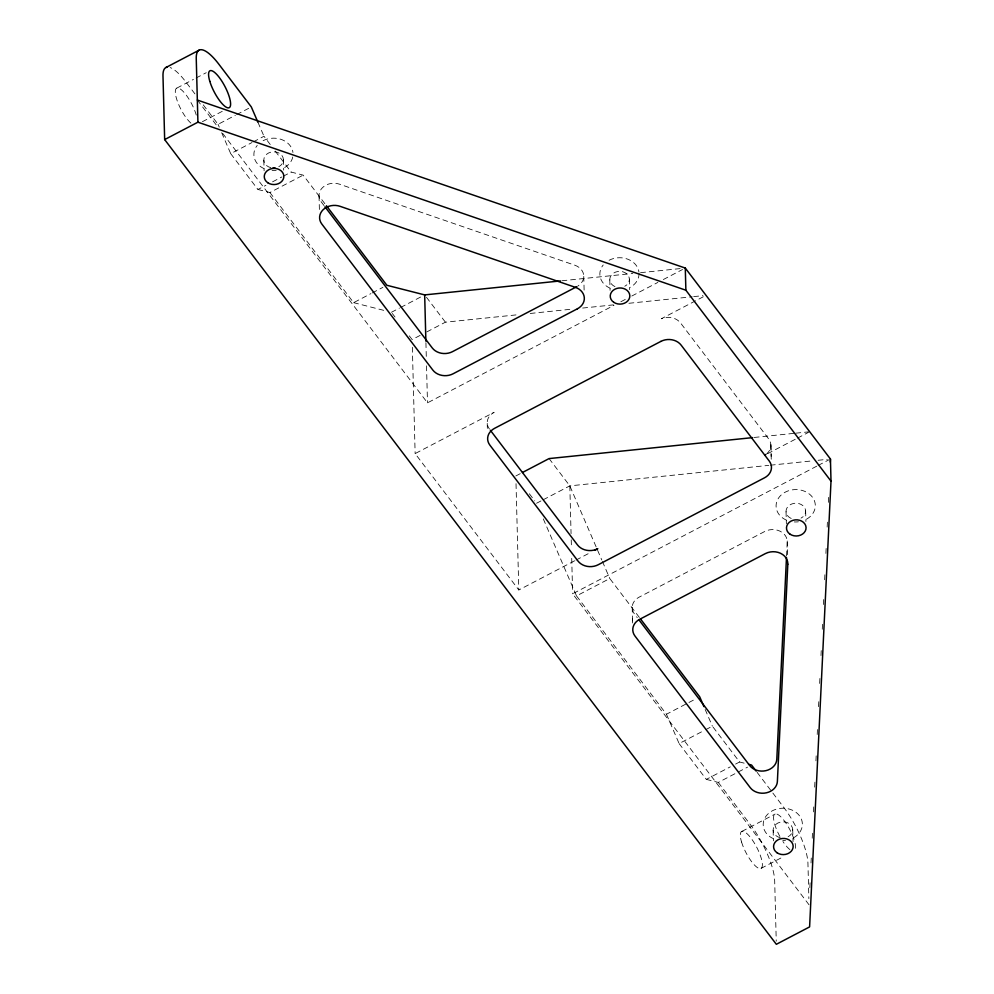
<?xml version="1.0" encoding="UTF-8"?>
<svg xmlns="http://www.w3.org/2000/svg" width="994" height="994" viewBox="0 0 994 994"><rect width="100%" height="100%" fill="white"/><g stroke="black" fill="none" stroke-linecap="round" stroke-linejoin="round"><path stroke-width="0.75" stroke-dasharray="4.97 3.73" d="M786.565 555.919L787.236 542.053A14.699 12.127 -1.5 0 0 779.93 531.144A14.699 12.127 -1.5 0 0 764.771 531.467L639.117 597.158A14.699 12.127 -1.5 0 0 634.42 613.907L637.229 617.609M809.837 887.741L810.135 881.554M811.029 862.978L811.328 856.791M812.222 838.215L812.595 830.475M813.477 811.899L813.85 804.171M814.67 787.136L815.043 779.408M815.937 760.832L816.31 753.092M817.205 734.516L817.577 726.776M818.534 706.659L818.832 700.472M819.652 683.437L820.025 675.696M820.994 655.58L821.292 649.393M822.262 629.264L822.547 623.076M823.442 604.501L823.74 598.313M824.635 579.738L825.008 571.997M825.902 553.434L826.275 545.694M827.157 527.118L827.53 519.377M828.35 502.355L828.723 494.614M176.82 88.093L193.445 79.396M196.004 78.054L206.243 72.699M202.403 121.703L222.88 111.005M203.248 104.842L218.059 124.325L235.354 115.292M236.696 114.596L248.662 108.334M221.674 132.711L230.72 153.672L252.004 142.54M253.333 141.844L263.982 136.277L270.554 144.925M230.72 153.672L257.931 189.481L265.92 185.306M272.567 181.827L281.886 176.957M283.215 176.261L291.192 172.086L303.17 175.13L325.485 204.503M257.931 189.481L269.896 192.525L303.17 175.13M269.896 192.525L353.615 302.661L370.911 293.628M372.241 292.932L382.889 287.365M391.412 312.302L399.389 308.128M400.719 307.432L422.015 296.299M420.127 335.4L412.15 339.575L408.534 334.829M426.774 331.921L445.411 322.193L517.886 314.725M222.706 133.42L427.495 402.843L613.981 305.344M620.84 301.754L626.332 298.896M631.811 296.026L657.866 282.408M663.346 279.538L682.543 269.498M703.317 296.759L661.345 318.751A14.699 12.127 -1.5 0 1 680.542 322.963L768.66 438.901A14.699 12.127 -1.5 0 1 766.784 453.736M574.644 560.79L518.806 589.989L415.132 453.599L494.13 412.299A14.699 12.127 -1.5 0 0 489.433 429.048M515.824 475.977L521.142 473.194M536.549 503.25L541.879 500.467M543.209 499.771L569.823 485.867L768.747 465.366M576.011 560.082L589.628 552.962M809.017 904.776L572.643 593.791L816.72 466.186M818.087 465.465L829.058 459.737M543.32 518.93L576.52 595.915L609.782 578.52L639.763 617.957M576.52 595.915L666.452 714.239L695.725 698.931M666.452 714.239L679.113 743.574L704.398 730.354M705.728 729.658L712.375 726.179L739.586 761.988L745.575 763.516M679.113 743.574L706.324 779.383L730.279 766.859M735.597 764.075L739.586 761.988M706.324 779.383L718.289 782.427L736.927 772.686M738.256 771.99L747.563 767.132M741.847 831.431L775.109 814.049M761.044 868.396L784.067 856.356M767.679 453.662L796.144 438.814M797.499 438.106L808.346 432.44M561.921 280.768L632.855 273.462M640.571 272.667L680.666 268.542M530.224 313.458L571.861 309.159M582.658 308.053L613.497 304.872M628.916 303.282L692.147 296.771M693.688 296.61L702.944 295.665M754.185 437.459L794.281 433.322M795.821 433.173L809.7 431.744M770.288 465.217L811.924 460.918M818.099 460.284L827.356 459.34M353.615 302.661L385.597 310.824M426.476 297.281L445.411 322.193M549.086 458.582L569.823 485.867L601.792 559.995M757.117 772.35L771.928 791.833M772.847 793.05L783.955 807.662A44.096 12.723 62.4 0 1 807.936 863.252L808.867 898.626M324.044 205.584L321.236 201.894A14.699 12.127 -1.5 0 1 322.553 187.58A14.699 12.127 -1.5 0 1 339.488 184.176L574.843 265.212A14.699 12.127 -1.5 0 1 583.664 274.853A14.699 12.127 -1.5 0 1 577.862 286.061M275.239 151.1L291.192 172.086M392.307 313.483L395.016 317.049M529.342 493.757L534.747 500.877M194.923 93.883L185.667 81.707A44.096 12.723 62.4 0 0 170.173 67.555M718.289 782.427L750.694 825.057A44.096 12.711 62.4 0 1 774.674 880.647L776.252 941.194M197.346 100.046L218.009 127.232M705.144 709.418L712.375 726.179M602.401 561.411L609.782 578.52M257.955 122.312L263.982 136.277M218.059 124.325L219.264 127.12M770.884 445.56L771.245 459.34M632.196 607.247L632.606 623.201M805.637 510.953L805.91 521.515M787.223 540.997L787.608 555.472M786.043 511.661L786.366 523.739M792.715 829.568L793.038 841.645M770.859 444.554L771.17 456.395M773.133 830.276L773.407 840.837M629.388 279.078L629.662 289.652M632.482 618.554L632.606 623.002M609.794 279.786L610.067 290.36M583.764 276.382L584.124 290.111M569.823 485.867L571.065 533.654M571.227 539.829L571.438 547.532M571.712 558.33L572.643 593.791M516.023 483.68L518.806 589.989M487.234 423.394L487.42 430.688M425.929 342.706L426.364 359.666M426.525 365.842L427.495 402.843M412.348 347.279L415.132 453.599M319.385 209.473L319.037 196.116M283.414 159.525L283.688 170.086M263.82 160.233L264.106 170.794M639.03 273.188A19.607 16.177 -1.5 0 1 629.811 287.539M610.229 288.248A19.607 16.177 -1.5 0 1 603.209 264.976M609.073 260.266A19.607 16.177 -1.5 0 1 638.943 272.07M614.975 286.607A9.803 8.089 -1.5 0 1 611.869 274.518A9.803 8.089 -1.5 0 1 626.879 273.971A9.803 8.089 -1.5 0 1 624.779 286.26M791.224 518.483A9.803 8.089 -1.5 0 1 788.118 506.381A9.803 8.089 -1.5 0 1 803.127 505.834A9.803 8.089 -1.5 0 1 801.015 518.122M786.465 520.135A19.619 16.19 -1.5 0 1 780.824 495.335A19.619 16.19 -1.5 0 1 811.439 495.981A19.619 16.19 -1.5 0 1 803.649 520.508M798.406 521.788A19.619 16.19 -1.5 0 1 794.305 521.937M773.556 838.737A19.607 16.177 -1.5 0 1 767.356 814.546A19.607 16.177 -1.5 0 1 797.362 813.452A19.607 16.177 -1.5 0 1 793.15 838.017M785.484 840.377A19.607 16.177 -1.5 0 1 782.763 840.551M789.87 849.609A20.824 6.001 62.4 0 1 782.937 841.533M779.905 836.501A20.824 6.001 62.4 0 1 777.097 814.161A20.824 6.001 62.4 0 1 794.877 842.266M795.138 843.384A20.824 6.001 62.4 0 1 793.895 851.162M190.873 123.094A20.824 6.026 62.4 0 1 176.311 97.921A20.824 6.026 62.4 0 1 181.666 90.044A20.824 6.026 62.4 0 1 196.278 115.13M292.77 157.002A19.607 16.177 -1.5 0 1 283.837 167.986M276.183 170.334A19.607 16.177 -1.5 0 1 272.083 170.483M264.255 168.694A19.607 16.177 -1.5 0 1 257.235 145.422M263.112 140.701A19.607 16.177 -1.5 0 1 292.969 152.504M780.215 837.706A9.803 8.089 -1.5 0 1 774.45 825.939A9.803 8.089 -1.5 0 1 789.745 824.051A9.803 8.089 -1.5 0 1 788.105 836.737M270.902 167.675A9.803 8.089 -1.5 0 1 265.137 155.896A9.803 8.089 -1.5 0 1 280.432 154.008A9.803 8.089 -1.5 0 1 278.805 166.694M741.574 842.055A20.824 6.001 62.4 0 0 760.634 868.557A20.824 6.001 62.4 0 0 751.837 839.271A20.824 6.001 62.4 0 0 741.574 842.055"/><path stroke-width="1.49" d="M786.49 557.46L776.799 759.329A14.699 12.127 -1.5 0 1 765.877 770.661A14.699 12.127 -1.5 0 1 749.638 765.492L639.105 620.07M830.288 462.111L830.437 459.017L685.288 268.069L197.346 100.046M830.437 459.017L831.009 481.158L809.601 926.905L776.339 944.3L164.656 139.582L162.991 75.929A44.096 12.723 62.4 0 1 167.191 67.132M165.973 67.493L199.235 50.098M164.656 139.582L197.918 122.187L685.872 290.211L831.009 481.158M576.843 286.645L452.506 351.652A14.699 12.127 -1.5 0 1 432.253 347.937L324.976 206.802M522.471 472.498L549.086 458.582L752.644 437.621M595.083 550.117L597.804 548.688A14.699 12.127 -1.5 0 1 577.551 544.985L490.365 430.278M326.417 205.733L386.877 285.278L424.674 294.907L560.38 280.929M748.569 764.274L751.563 765.045L756.185 771.133M640.695 619.2L699.726 696.844L703.938 706.622M257.955 122.312L251.32 106.942L218.928 64.312A44.096 12.723 62.4 0 0 196.253 58.534L197.918 122.187M685.288 268.069L685.872 290.211M424.674 294.907L425.879 341.166M765.914 454.432A14.699 12.127 -1.5 0 1 764.97 455.078M274.978 167.874A9.803 8.089 -1.5 0 1 272.928 167.949M787.82 564.194L777.383 781.47A14.699 12.127 -1.5 0 1 766.449 792.802A14.699 12.127 -1.5 0 1 750.221 787.633L634.992 636.048A14.699 12.127 -1.5 0 1 639.701 619.299L765.355 553.608A14.699 12.127 -1.5 0 1 780.514 553.285A14.699 12.127 -1.5 0 1 787.807 564.194M577.415 308.786L453.078 373.794A14.699 12.127 -1.5 0 1 432.837 370.079L321.82 224.035A14.699 12.127 -1.5 0 1 323.137 209.709A14.699 12.127 -1.5 0 1 340.072 206.317L575.414 287.353A14.699 12.127 -1.5 0 1 584.298 297.504A14.699 12.127 -1.5 0 1 577.415 308.786M660.861 341.402L494.552 428.352A14.699 12.127 -1.5 0 0 489.856 445.101L577.974 561.038A14.699 12.127 -1.5 0 0 598.226 564.741L764.548 477.791A14.699 12.127 -1.5 0 0 769.244 461.042L681.114 345.104A14.699 12.127 -1.5 0 0 660.861 341.402M789.969 534.151A9.803 8.089 -1.5 0 0 805.923 529.243A9.803 8.089 -1.5 0 0 792.926 520.334A9.803 8.089 -1.5 0 0 789.969 534.151M209.809 81.334A20.824 6.014 62.4 0 0 228.868 107.824A20.824 6.014 62.4 0 0 220.059 78.514A20.824 6.014 62.4 0 0 209.809 81.334M267.746 182.722A9.803 8.089 -1.5 0 0 283.7 177.814A9.803 8.089 -1.5 0 0 270.716 168.905A9.803 8.089 -1.5 0 0 267.746 182.722M613.72 302.288A9.803 8.089 -1.5 0 0 629.674 297.368A9.803 8.089 -1.5 0 0 616.678 288.471A9.803 8.089 -1.5 0 0 613.72 302.288M777.059 852.765A9.803 8.089 -1.5 0 0 793.013 847.857A9.803 8.089 -1.5 0 0 780.017 838.948A9.803 8.089 -1.5 0 0 777.059 852.765"/></g></svg>
